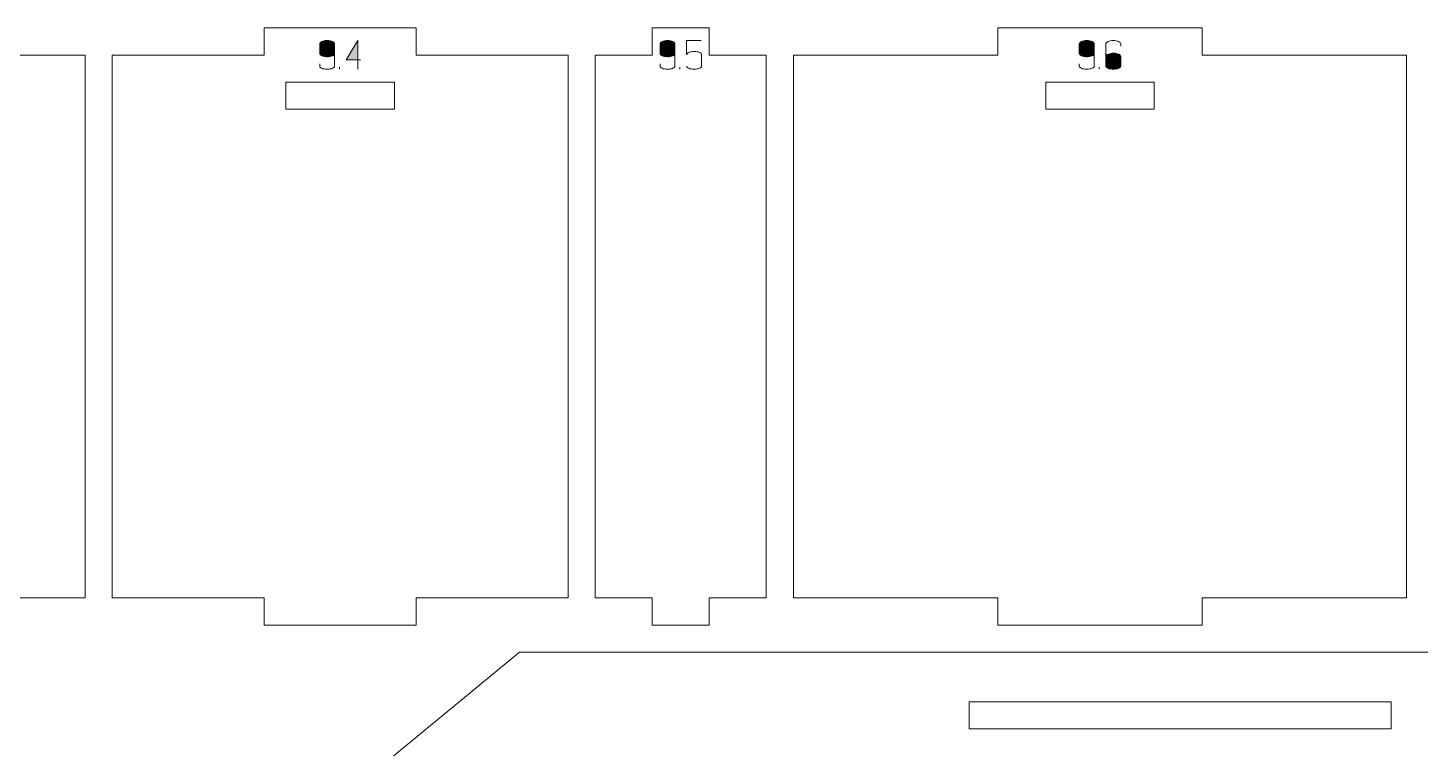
# Model space of a CAD drawing. Header units: centimetres. Extents: x -191 to 212, y -234 to 239.
# Drawn here: x 60.66 to 76.05, y -205.45 to -197.49 of the extents above; entities that cross this region are included whole.
import ezdxf

# ---------------------------------------------------------------- set-up
doc = ezdxf.new("R2010")
doc.units = ezdxf.units.CM
doc.header["$MEASUREMENT"] = 0
doc.layers.add('Capa 1', color=7, linetype='Continuous')

msp = doc.modelspace()

# ---------------------------------------------------------------- hatches: boundary and pattern name
at = {"layer": 'Capa 1', "true_color": 0x3e4095}
h = msp.add_hatch(color=175, dxfattribs=at)
edge = h.paths.add_edge_path()
edge.add_spline(control_points=[(63.88516, -197.77683), (63.88516, -197.78661), (63.89303, -197.79494), (63.90878, -197.80182), (63.92452, -197.8087), (63.94417, -197.81214), (63.96771, -197.81214), (63.99095, -197.81275), (64.01051, -197.80992), (64.02641, -197.80366), (64.04231, -197.79739), (64.05026, -197.78844), (64.05026, -197.77683), (64.05026, -197.77683), (64.05026, -197.66951), (64.05026, -197.66951), (64.05026, -197.65973), (64.04239, -197.6514), (64.02664, -197.64452), (64.0109, -197.63764), (63.99125, -197.6342), (63.96771, -197.6342), (63.94417, -197.6342), (63.92452, -197.63764), (63.90878, -197.64452), (63.89303, -197.6514), (63.88516, -197.65973), (63.88516, -197.66951), (63.88516, -197.66951), (63.88516, -197.77683), (63.88516, -197.77683)], knot_values=[0, 0, 0, 0, 0.1, 0.1, 0.1, 0.2, 0.2, 0.2, 0.3, 0.3, 0.3, 0.4, 0.4, 0.4, 0.5, 0.5, 0.5, 0.6, 0.6, 0.6, 0.7, 0.7, 0.7, 0.8, 0.8, 0.8, 0.9, 0.9, 0.9, 1, 1, 1, 1], degree=3, periodic=1)
h = msp.add_hatch(color=175, dxfattribs=at)
edge = h.paths.add_edge_path()
edge.add_spline(control_points=[(63.96771, -197.95064), (63.94417, -197.95064), (63.92452, -197.9472), (63.90878, -197.94032), (63.89303, -197.93344), (63.88516, -197.92511), (63.88516, -197.91533), (63.88516, -197.91533), (63.88516, -197.8901), (63.88516, -197.8901), (63.88516, -197.8901), (63.88516, -197.91533), (63.88516, -197.91533), (63.88516, -197.92511), (63.89303, -197.93344), (63.90878, -197.94032), (63.92452, -197.9472), (63.94417, -197.95064), (63.96771, -197.95064), (63.99125, -197.95064), (64.0109, -197.9472), (64.02664, -197.94032), (64.04239, -197.93344), (64.05026, -197.92511), (64.05026, -197.91533), (64.05026, -197.91533), (64.05026, -197.77683), (64.05026, -197.77683), (64.05026, -197.78844), (64.04231, -197.79739), (64.02641, -197.80366), (64.01051, -197.80992), (63.99095, -197.81275), (63.96771, -197.81214), (63.94417, -197.81214), (63.92452, -197.8087), (63.90878, -197.80182), (63.89303, -197.79494), (63.88516, -197.78661), (63.88516, -197.77683), (63.88516, -197.77683), (63.88516, -197.66951), (63.88516, -197.66951), (63.88516, -197.65973), (63.89303, -197.6514), (63.90878, -197.64452), (63.92452, -197.63764), (63.94417, -197.6342), (63.96771, -197.6342), (63.99125, -197.6342), (64.0109, -197.63764), (64.02664, -197.64452), (64.04239, -197.6514), (64.05026, -197.65973), (64.05026, -197.66951), (64.05026, -197.66951), (64.05026, -197.77683), (64.05026, -197.77683), (64.05026, -197.77683), (64.05026, -197.91533), (64.05026, -197.91533), (64.05026, -197.92511), (64.04239, -197.93344), (64.02664, -197.94032), (64.0109, -197.9472), (63.99125, -197.95064), (63.96771, -197.95064)], knot_values=[0, 0, 0, 0, 0.04545455, 0.04545455, 0.04545455, 0.09090909, 0.09090909, 0.09090909, 0.13636364, 0.13636364, 0.13636364, 0.18181818, 0.18181818, 0.18181818, 0.22727273, 0.22727273, 0.22727273, 0.27272727, 0.27272727, 0.27272727, 0.31818182, 0.31818182, 0.31818182, 0.36363636, 0.36363636, 0.36363636, 0.40909091, 0.40909091, 0.40909091, 0.45454545, 0.45454545, 0.45454545, 0.5, 0.5, 0.5, 0.54545455, 0.54545455, 0.54545455, 0.59090909, 0.59090909, 0.59090909, 0.63636364, 0.63636364, 0.63636364, 0.68181818, 0.68181818, 0.68181818, 0.72727273, 0.72727273, 0.72727273, 0.77272727, 0.77272727, 0.77272727, 0.81818182, 0.81818182, 0.81818182, 0.86363636, 0.86363636, 0.86363636, 0.90909091, 0.90909091, 0.90909091, 0.95454545, 0.95454545, 0.95454545, 1, 1, 1, 1], degree=3, periodic=1)
h = msp.add_hatch(color=175, dxfattribs=at)
edge = h.paths.add_edge_path()
edge.add_spline(control_points=[(64.30846, -197.84608), (64.30846, -197.84608), (64.30846, -197.63374), (64.30846, -197.63374), (64.30846, -197.63374), (64.17867, -197.84608), (64.17867, -197.84608), (64.17867, -197.84608), (64.30846, -197.84608), (64.30846, -197.84608)], knot_values=[0, 0, 0, 0, 0.33333333, 0.33333333, 0.33333333, 0.66666667, 0.66666667, 0.66666667, 1, 1, 1, 1], degree=3, periodic=1)
h = msp.add_hatch(color=175, dxfattribs=at)
edge = h.paths.add_edge_path()
edge.add_spline(control_points=[(64.30846, -197.84608), (64.30846, -197.84608), (64.30846, -197.95064), (64.30846, -197.95064), (64.30846, -197.95064), (64.30846, -197.84608), (64.30846, -197.84608), (64.30846, -197.84608), (64.17867, -197.84608), (64.17867, -197.84608), (64.17867, -197.84608), (64.30846, -197.63374), (64.30846, -197.63374), (64.30846, -197.63374), (64.30846, -197.84608), (64.30846, -197.84608), (64.30846, -197.84608), (64.33827, -197.84608), (64.33827, -197.84608), (64.33827, -197.84608), (64.30846, -197.84608), (64.30846, -197.84608)], knot_values=[0, 0, 0, 0, 0.14285714, 0.14285714, 0.14285714, 0.28571429, 0.28571429, 0.28571429, 0.42857143, 0.42857143, 0.42857143, 0.57142857, 0.57142857, 0.57142857, 0.71428571, 0.71428571, 0.71428571, 0.85714286, 0.85714286, 0.85714286, 1, 1, 1, 1], degree=3, periodic=1)
h = msp.add_hatch(color=175, dxfattribs=at)
edge = h.paths.add_edge_path()
edge.add_spline(control_points=[(67.64849, -197.77683), (67.64849, -197.78661), (67.65636, -197.79494), (67.67211, -197.80182), (67.68785, -197.8087), (67.7075, -197.81214), (67.73104, -197.81214), (67.75428, -197.81275), (67.77384, -197.80992), (67.78974, -197.80366), (67.80564, -197.79739), (67.81359, -197.78844), (67.81359, -197.77683), (67.81359, -197.77683), (67.81359, -197.66951), (67.81359, -197.66951), (67.81359, -197.65973), (67.80572, -197.6514), (67.78997, -197.64452), (67.77423, -197.63764), (67.75458, -197.6342), (67.73104, -197.6342), (67.7075, -197.6342), (67.68785, -197.63764), (67.67211, -197.64452), (67.65636, -197.6514), (67.64849, -197.65973), (67.64849, -197.66951), (67.64849, -197.66951), (67.64849, -197.77683), (67.64849, -197.77683)], knot_values=[0, 0, 0, 0, 0.1, 0.1, 0.1, 0.2, 0.2, 0.2, 0.3, 0.3, 0.3, 0.4, 0.4, 0.4, 0.5, 0.5, 0.5, 0.6, 0.6, 0.6, 0.7, 0.7, 0.7, 0.8, 0.8, 0.8, 0.9, 0.9, 0.9, 1, 1, 1, 1], degree=3, periodic=1)
h = msp.add_hatch(color=175, dxfattribs=at)
edge = h.paths.add_edge_path()
edge.add_spline(control_points=[(67.73104, -197.95064), (67.7075, -197.95064), (67.68785, -197.9472), (67.67211, -197.94032), (67.65636, -197.93344), (67.64849, -197.92511), (67.64849, -197.91533), (67.64849, -197.91533), (67.64849, -197.8901), (67.64849, -197.8901), (67.64849, -197.8901), (67.64849, -197.91533), (67.64849, -197.91533), (67.64849, -197.92511), (67.65636, -197.93344), (67.67211, -197.94032), (67.68785, -197.9472), (67.7075, -197.95064), (67.73104, -197.95064), (67.75458, -197.95064), (67.77423, -197.9472), (67.78997, -197.94032), (67.80572, -197.93344), (67.81359, -197.92511), (67.81359, -197.91533), (67.81359, -197.91533), (67.81359, -197.77683), (67.81359, -197.77683), (67.81359, -197.78844), (67.80564, -197.79739), (67.78974, -197.80366), (67.77384, -197.80992), (67.75428, -197.81275), (67.73104, -197.81214), (67.7075, -197.81214), (67.68785, -197.8087), (67.67211, -197.80182), (67.65636, -197.79494), (67.64849, -197.78661), (67.64849, -197.77683), (67.64849, -197.77683), (67.64849, -197.66951), (67.64849, -197.66951), (67.64849, -197.65973), (67.65636, -197.6514), (67.67211, -197.64452), (67.68785, -197.63764), (67.7075, -197.6342), (67.73104, -197.6342), (67.75458, -197.6342), (67.77423, -197.63764), (67.78997, -197.64452), (67.80572, -197.6514), (67.81359, -197.65973), (67.81359, -197.66951), (67.81359, -197.66951), (67.81359, -197.77683), (67.81359, -197.77683), (67.81359, -197.77683), (67.81359, -197.91533), (67.81359, -197.91533), (67.81359, -197.92511), (67.80572, -197.93344), (67.78997, -197.94032), (67.77423, -197.9472), (67.75458, -197.95064), (67.73104, -197.95064)], knot_values=[0, 0, 0, 0, 0.04545455, 0.04545455, 0.04545455, 0.09090909, 0.09090909, 0.09090909, 0.13636364, 0.13636364, 0.13636364, 0.18181818, 0.18181818, 0.18181818, 0.22727273, 0.22727273, 0.22727273, 0.27272727, 0.27272727, 0.27272727, 0.31818182, 0.31818182, 0.31818182, 0.36363636, 0.36363636, 0.36363636, 0.40909091, 0.40909091, 0.40909091, 0.45454545, 0.45454545, 0.45454545, 0.5, 0.5, 0.5, 0.54545455, 0.54545455, 0.54545455, 0.59090909, 0.59090909, 0.59090909, 0.63636364, 0.63636364, 0.63636364, 0.68181818, 0.68181818, 0.68181818, 0.72727273, 0.72727273, 0.72727273, 0.77272727, 0.77272727, 0.77272727, 0.81818182, 0.81818182, 0.81818182, 0.86363636, 0.86363636, 0.86363636, 0.90909091, 0.90909091, 0.90909091, 0.95454545, 0.95454545, 0.95454545, 1, 1, 1, 1], degree=3, periodic=1)
h = msp.add_hatch(color=175, dxfattribs=at)
edge = h.paths.add_edge_path()
edge.add_spline(control_points=[(68.02455, -197.95064), (68.00101, -197.95064), (67.98136, -197.9472), (67.96562, -197.94032), (67.94987, -197.93344), (67.942, -197.92511), (67.942, -197.91533), (67.942, -197.92511), (67.94987, -197.93344), (67.96562, -197.94032), (67.98136, -197.9472), (68.00101, -197.95064), (68.02455, -197.95064), (68.04809, -197.95064), (68.06774, -197.9472), (68.08348, -197.94032), (68.09923, -197.93344), (68.1071, -197.92511), (68.1071, -197.91533), (68.1071, -197.91533), (68.1071, -197.78967), (68.1071, -197.78967), (68.1071, -197.77988), (68.09923, -197.77155), (68.08348, -197.76467), (68.06774, -197.75779), (68.04809, -197.75435), (68.02455, -197.75435), (68.00315, -197.75619), (67.98664, -197.75864), (67.97502, -197.76169), (67.9634, -197.76475), (67.9524, -197.77408), (67.942, -197.78967), (67.942, -197.78967), (67.942, -197.6342), (67.942, -197.6342), (67.942, -197.6342), (68.1016, -197.6342), (68.1016, -197.6342), (68.1016, -197.6342), (67.942, -197.6342), (67.942, -197.6342), (67.942, -197.6342), (67.942, -197.78967), (67.942, -197.78967), (67.9524, -197.77408), (67.9634, -197.76475), (67.97502, -197.76169), (67.98664, -197.75864), (68.00315, -197.75619), (68.02455, -197.75435), (68.04809, -197.75435), (68.06774, -197.75779), (68.08348, -197.76467), (68.09923, -197.77155), (68.1071, -197.77988), (68.1071, -197.78967), (68.1071, -197.78967), (68.1071, -197.91533), (68.1071, -197.91533), (68.1071, -197.92511), (68.09923, -197.93344), (68.08348, -197.94032), (68.06774, -197.9472), (68.04809, -197.95064), (68.02455, -197.95064)], knot_values=[0, 0, 0, 0, 0.04545455, 0.04545455, 0.04545455, 0.09090909, 0.09090909, 0.09090909, 0.13636364, 0.13636364, 0.13636364, 0.18181818, 0.18181818, 0.18181818, 0.22727273, 0.22727273, 0.22727273, 0.27272727, 0.27272727, 0.27272727, 0.31818182, 0.31818182, 0.31818182, 0.36363636, 0.36363636, 0.36363636, 0.40909091, 0.40909091, 0.40909091, 0.45454545, 0.45454545, 0.45454545, 0.5, 0.5, 0.5, 0.54545455, 0.54545455, 0.54545455, 0.59090909, 0.59090909, 0.59090909, 0.63636364, 0.63636364, 0.63636364, 0.68181818, 0.68181818, 0.68181818, 0.72727273, 0.72727273, 0.72727273, 0.77272727, 0.77272727, 0.77272727, 0.81818182, 0.81818182, 0.81818182, 0.86363636, 0.86363636, 0.86363636, 0.90909091, 0.90909091, 0.90909091, 0.95454545, 0.95454545, 0.95454545, 1, 1, 1, 1], degree=3, periodic=1)
h = msp.add_hatch(color=175, dxfattribs=at)
edge = h.paths.add_edge_path()
edge.add_spline(control_points=[(72.28332, -197.77683), (72.28332, -197.78661), (72.29119, -197.79494), (72.30694, -197.80182), (72.32268, -197.8087), (72.34233, -197.81214), (72.36587, -197.81214), (72.38911, -197.81275), (72.40867, -197.80992), (72.42457, -197.80366), (72.44047, -197.79739), (72.44842, -197.78844), (72.44842, -197.77683), (72.44842, -197.77683), (72.44842, -197.66951), (72.44842, -197.66951), (72.44842, -197.65973), (72.44055, -197.6514), (72.4248, -197.64452), (72.40906, -197.63764), (72.38941, -197.6342), (72.36587, -197.6342), (72.34233, -197.6342), (72.32268, -197.63764), (72.30694, -197.64452), (72.29119, -197.6514), (72.28332, -197.65973), (72.28332, -197.66951), (72.28332, -197.66951), (72.28332, -197.77683), (72.28332, -197.77683)], knot_values=[0, 0, 0, 0, 0.1, 0.1, 0.1, 0.2, 0.2, 0.2, 0.3, 0.3, 0.3, 0.4, 0.4, 0.4, 0.5, 0.5, 0.5, 0.6, 0.6, 0.6, 0.7, 0.7, 0.7, 0.8, 0.8, 0.8, 0.9, 0.9, 0.9, 1, 1, 1, 1], degree=3, periodic=1)
h = msp.add_hatch(color=175, dxfattribs=at)
edge = h.paths.add_edge_path()
edge.add_spline(control_points=[(72.36587, -197.95064), (72.34233, -197.95064), (72.32268, -197.9472), (72.30694, -197.94032), (72.29119, -197.93344), (72.28332, -197.92511), (72.28332, -197.91533), (72.28332, -197.91533), (72.28332, -197.8901), (72.28332, -197.8901), (72.28332, -197.8901), (72.28332, -197.91533), (72.28332, -197.91533), (72.28332, -197.92511), (72.29119, -197.93344), (72.30694, -197.94032), (72.32268, -197.9472), (72.34233, -197.95064), (72.36587, -197.95064), (72.38941, -197.95064), (72.40906, -197.9472), (72.4248, -197.94032), (72.44055, -197.93344), (72.44842, -197.92511), (72.44842, -197.91533), (72.44842, -197.91533), (72.44842, -197.77683), (72.44842, -197.77683), (72.44842, -197.78844), (72.44047, -197.79739), (72.42457, -197.80366), (72.40867, -197.80992), (72.38911, -197.81275), (72.36587, -197.81214), (72.34233, -197.81214), (72.32268, -197.8087), (72.30694, -197.80182), (72.29119, -197.79494), (72.28332, -197.78661), (72.28332, -197.77683), (72.28332, -197.77683), (72.28332, -197.66951), (72.28332, -197.66951), (72.28332, -197.65973), (72.29119, -197.6514), (72.30694, -197.64452), (72.32268, -197.63764), (72.34233, -197.6342), (72.36587, -197.6342), (72.38941, -197.6342), (72.40906, -197.63764), (72.4248, -197.64452), (72.44055, -197.6514), (72.44842, -197.65973), (72.44842, -197.66951), (72.44842, -197.66951), (72.44842, -197.77683), (72.44842, -197.77683), (72.44842, -197.77683), (72.44842, -197.91533), (72.44842, -197.91533), (72.44842, -197.92511), (72.44055, -197.93344), (72.4248, -197.94032), (72.40906, -197.9472), (72.38941, -197.95064), (72.36587, -197.95064)], knot_values=[0, 0, 0, 0, 0.04545455, 0.04545455, 0.04545455, 0.09090909, 0.09090909, 0.09090909, 0.13636364, 0.13636364, 0.13636364, 0.18181818, 0.18181818, 0.18181818, 0.22727273, 0.22727273, 0.22727273, 0.27272727, 0.27272727, 0.27272727, 0.31818182, 0.31818182, 0.31818182, 0.36363636, 0.36363636, 0.36363636, 0.40909091, 0.40909091, 0.40909091, 0.45454545, 0.45454545, 0.45454545, 0.5, 0.5, 0.5, 0.54545455, 0.54545455, 0.54545455, 0.59090909, 0.59090909, 0.59090909, 0.63636364, 0.63636364, 0.63636364, 0.68181818, 0.68181818, 0.68181818, 0.72727273, 0.72727273, 0.72727273, 0.77272727, 0.77272727, 0.77272727, 0.81818182, 0.81818182, 0.81818182, 0.86363636, 0.86363636, 0.86363636, 0.90909091, 0.90909091, 0.90909091, 0.95454545, 0.95454545, 0.95454545, 1, 1, 1, 1], degree=3, periodic=1)
h = msp.add_hatch(color=175, dxfattribs=at)
edge = h.paths.add_edge_path()
edge.add_spline(control_points=[(72.65938, -197.95064), (72.63584, -197.95064), (72.61619, -197.9472), (72.60045, -197.94032), (72.5847, -197.93344), (72.57683, -197.92511), (72.57683, -197.91533), (72.57683, -197.91533), (72.57683, -197.80847), (72.57683, -197.80847), (72.57683, -197.80847), (72.57683, -197.66951), (72.57683, -197.66951), (72.57683, -197.65973), (72.5847, -197.6514), (72.60045, -197.64452), (72.61619, -197.63764), (72.63584, -197.6342), (72.65938, -197.6342), (72.68292, -197.6342), (72.70257, -197.63764), (72.71831, -197.64452), (72.73406, -197.6514), (72.74193, -197.65973), (72.74193, -197.66951), (72.74193, -197.66951), (72.74193, -197.69519), (72.74193, -197.69519), (72.74193, -197.69519), (72.74193, -197.66951), (72.74193, -197.66951), (72.74193, -197.65973), (72.73406, -197.6514), (72.71831, -197.64452), (72.70257, -197.63764), (72.68292, -197.6342), (72.65938, -197.6342), (72.63584, -197.6342), (72.61619, -197.63764), (72.60045, -197.64452), (72.5847, -197.6514), (72.57683, -197.65973), (72.57683, -197.66951), (72.57683, -197.66951), (72.57683, -197.80847), (72.57683, -197.80847), (72.57683, -197.7993), (72.58638, -197.79112), (72.60549, -197.78394), (72.6246, -197.77675), (72.64256, -197.77316), (72.65938, -197.77316), (72.68292, -197.77316), (72.70257, -197.7766), (72.71831, -197.78348), (72.73406, -197.79036), (72.74193, -197.79869), (72.74193, -197.80847), (72.74193, -197.80847), (72.74193, -197.91533), (72.74193, -197.91533), (72.74193, -197.92511), (72.73406, -197.93344), (72.71831, -197.94032), (72.70257, -197.9472), (72.68292, -197.95064), (72.65938, -197.95064)], knot_values=[0, 0, 0, 0, 0.04545455, 0.04545455, 0.04545455, 0.09090909, 0.09090909, 0.09090909, 0.13636364, 0.13636364, 0.13636364, 0.18181818, 0.18181818, 0.18181818, 0.22727273, 0.22727273, 0.22727273, 0.27272727, 0.27272727, 0.27272727, 0.31818182, 0.31818182, 0.31818182, 0.36363636, 0.36363636, 0.36363636, 0.40909091, 0.40909091, 0.40909091, 0.45454545, 0.45454545, 0.45454545, 0.5, 0.5, 0.5, 0.54545455, 0.54545455, 0.54545455, 0.59090909, 0.59090909, 0.59090909, 0.63636364, 0.63636364, 0.63636364, 0.68181818, 0.68181818, 0.68181818, 0.72727273, 0.72727273, 0.72727273, 0.77272727, 0.77272727, 0.77272727, 0.81818182, 0.81818182, 0.81818182, 0.86363636, 0.86363636, 0.86363636, 0.90909091, 0.90909091, 0.90909091, 0.95454545, 0.95454545, 0.95454545, 1, 1, 1, 1], degree=3, periodic=1)
h = msp.add_hatch(color=175, dxfattribs=at)
edge = h.paths.add_edge_path()
edge.add_spline(control_points=[(72.57683, -197.91533), (72.57683, -197.92511), (72.5847, -197.93344), (72.60045, -197.94032), (72.61619, -197.9472), (72.63584, -197.95064), (72.65938, -197.95064), (72.68292, -197.95064), (72.70257, -197.9472), (72.71831, -197.94032), (72.73406, -197.93344), (72.74193, -197.92511), (72.74193, -197.91533), (72.74193, -197.91533), (72.74193, -197.80847), (72.74193, -197.80847), (72.74193, -197.79869), (72.73406, -197.79036), (72.71831, -197.78348), (72.70257, -197.7766), (72.68292, -197.77316), (72.65938, -197.77316), (72.64256, -197.77316), (72.6246, -197.77675), (72.60549, -197.78394), (72.58638, -197.79112), (72.57683, -197.7993), (72.57683, -197.80847), (72.57683, -197.80847), (72.57683, -197.91533), (72.57683, -197.91533)], knot_values=[0, 0, 0, 0, 0.1, 0.1, 0.1, 0.2, 0.2, 0.2, 0.3, 0.3, 0.3, 0.4, 0.4, 0.4, 0.5, 0.5, 0.5, 0.6, 0.6, 0.6, 0.7, 0.7, 0.7, 0.8, 0.8, 0.8, 0.9, 0.9, 0.9, 1, 1, 1, 1], degree=3, periodic=1)
h = msp.add_hatch(color=175, dxfattribs=at)
edge = h.paths.add_edge_path()
edge.add_spline(control_points=[(64.10529, -197.95064), (64.10529, -197.95064), (64.10529, -197.92817), (64.10529, -197.92817), (64.10529, -197.92817), (64.10529, -197.95064), (64.10529, -197.95064)], knot_values=[0, 0, 0, 0, 0.5, 0.5, 0.5, 1, 1, 1, 1], degree=3, periodic=1)
h = msp.add_hatch(color=175, dxfattribs=at)
edge = h.paths.add_edge_path()
edge.add_spline(control_points=[(67.86862, -197.95064), (67.86862, -197.95064), (67.86862, -197.92817), (67.86862, -197.92817), (67.86862, -197.92817), (67.86862, -197.95064), (67.86862, -197.95064)], knot_values=[0, 0, 0, 0, 0.5, 0.5, 0.5, 1, 1, 1, 1], degree=3, periodic=1)
h = msp.add_hatch(color=175, dxfattribs=at)
edge = h.paths.add_edge_path()
edge.add_spline(control_points=[(72.50345, -197.95064), (72.50345, -197.95064), (72.50345, -197.92817), (72.50345, -197.92817), (72.50345, -197.92817), (72.50345, -197.95064), (72.50345, -197.95064)], knot_values=[0, 0, 0, 0, 0.5, 0.5, 0.5, 1, 1, 1, 1], degree=3, periodic=1)

# ---------------------------------------------------------------- linework, layer by layer
at = {"layer": 'Capa 1', "color": 240, "lineweight": 20}
for points, knots in [([(49.33079, -197.79344), (49.33079, -197.79344), (49.33079, -203.79344), (49.33079, -203.79344), (49.33079, -203.79344), (53.31752, -203.79344), (53.31752, -203.79344), (53.31752, -203.79344), (53.31752, -204.09344), (53.31752, -204.09344), (53.31752, -204.09344), (57.30425, -204.09344), (57.30425, -204.09344), (57.30425, -204.09344), (57.30425, -203.79344), (57.30425, -203.79344), (57.30425, -203.79344), (61.29098, -203.79344), (61.29098, -203.79344), (61.29098, -203.79344), (61.29098, -197.79344), (61.29098, -197.79344), (61.29098, -197.79344), (57.30425, -197.79344), (57.30425, -197.79344), (57.30425, -197.79344), (57.30425, -197.49344), (57.30425, -197.49344), (57.30425, -197.49344), (53.31752, -197.49344), (53.31752, -197.49344), (53.31752, -197.49344), (53.31752, -197.79344), (53.31752, -197.79344), (53.31752, -197.79344), (49.33079, -197.79344), (49.33079, -197.79344)], [0, 0, 0, 0, 0.08333333, 0.08333333, 0.08333333, 0.16666667, 0.16666667, 0.16666667, 0.25, 0.25, 0.25, 0.33333333, 0.33333333, 0.33333333, 0.41666667, 0.41666667, 0.41666667, 0.5, 0.5, 0.5, 0.58333333, 0.58333333, 0.58333333, 0.66666667, 0.66666667, 0.66666667, 0.75, 0.75, 0.75, 0.83333333, 0.83333333, 0.83333333, 0.91666667, 0.91666667, 0.91666667, 1, 1, 1, 1]), ([(61.59098, -197.79344), (61.59098, -197.79344), (61.59098, -203.79344), (61.59098, -203.79344), (61.59098, -203.79344), (63.27147, -203.79344), (63.27147, -203.79344), (63.27147, -203.79344), (63.27147, -204.09344), (63.27147, -204.09344), (63.27147, -204.09344), (64.95196, -204.09344), (64.95196, -204.09344), (64.95196, -204.09344), (64.95196, -203.79344), (64.95196, -203.79344), (64.95196, -203.79344), (66.63245, -203.79344), (66.63245, -203.79344), (66.63245, -203.79344), (66.63245, -197.79344), (66.63245, -197.79344), (66.63245, -197.79344), (64.95196, -197.79344), (64.95196, -197.79344), (64.95196, -197.79344), (64.95196, -197.49344), (64.95196, -197.49344), (64.95196, -197.49344), (63.27147, -197.49344), (63.27147, -197.49344), (63.27147, -197.49344), (63.27147, -197.79344), (63.27147, -197.79344), (63.27147, -197.79344), (61.59098, -197.79344), (61.59098, -197.79344)], [0, 0, 0, 0, 0.08333333, 0.08333333, 0.08333333, 0.16666667, 0.16666667, 0.16666667, 0.25, 0.25, 0.25, 0.33333333, 0.33333333, 0.33333333, 0.41666667, 0.41666667, 0.41666667, 0.5, 0.5, 0.5, 0.58333333, 0.58333333, 0.58333333, 0.66666667, 0.66666667, 0.66666667, 0.75, 0.75, 0.75, 0.83333333, 0.83333333, 0.83333333, 0.91666667, 0.91666667, 0.91666667, 1, 1, 1, 1]), ([(66.93245, -197.79344), (66.93245, -197.79344), (66.93245, -203.79344), (66.93245, -203.79344), (66.93245, -203.79344), (67.56268, -203.79344), (67.56268, -203.79344), (67.56268, -203.79344), (67.56268, -204.09344), (67.56268, -204.09344), (67.56268, -204.09344), (68.19291, -204.09344), (68.19291, -204.09344), (68.19291, -204.09344), (68.19291, -203.79344), (68.19291, -203.79344), (68.19291, -203.79344), (68.82314, -203.79344), (68.82314, -203.79344), (68.82314, -203.79344), (68.82314, -197.79344), (68.82314, -197.79344), (68.82314, -197.79344), (68.19291, -197.79344), (68.19291, -197.79344), (68.19291, -197.79344), (68.19291, -197.49344), (68.19291, -197.49344), (68.19291, -197.49344), (67.56268, -197.49344), (67.56268, -197.49344), (67.56268, -197.49344), (67.56268, -197.79344), (67.56268, -197.79344), (67.56268, -197.79344), (66.93245, -197.79344), (66.93245, -197.79344)], [0, 0, 0, 0, 0.08333333, 0.08333333, 0.08333333, 0.16666667, 0.16666667, 0.16666667, 0.25, 0.25, 0.25, 0.33333333, 0.33333333, 0.33333333, 0.41666667, 0.41666667, 0.41666667, 0.5, 0.5, 0.5, 0.58333333, 0.58333333, 0.58333333, 0.66666667, 0.66666667, 0.66666667, 0.75, 0.75, 0.75, 0.83333333, 0.83333333, 0.83333333, 0.91666667, 0.91666667, 0.91666667, 1, 1, 1, 1]), ([(69.12314, -197.79344), (69.12314, -197.79344), (69.12314, -203.79344), (69.12314, -203.79344), (69.12314, -203.79344), (71.38279, -203.79344), (71.38279, -203.79344), (71.38279, -203.79344), (71.38279, -204.09344), (71.38279, -204.09344), (71.38279, -204.09344), (73.64245, -204.09344), (73.64245, -204.09344), (73.64245, -204.09344), (73.64245, -203.79344), (73.64245, -203.79344), (73.64245, -203.79344), (75.90211, -203.79344), (75.90211, -203.79344), (75.90211, -203.79344), (75.90211, -197.79344), (75.90211, -197.79344), (75.90211, -197.79344), (73.64245, -197.79344), (73.64245, -197.79344), (73.64245, -197.79344), (73.64245, -197.49344), (73.64245, -197.49344), (73.64245, -197.49344), (71.38279, -197.49344), (71.38279, -197.49344), (71.38279, -197.49344), (71.38279, -197.79344), (71.38279, -197.79344), (71.38279, -197.79344), (69.12314, -197.79344), (69.12314, -197.79344)], [0, 0, 0, 0, 0.08333333, 0.08333333, 0.08333333, 0.16666667, 0.16666667, 0.16666667, 0.25, 0.25, 0.25, 0.33333333, 0.33333333, 0.33333333, 0.41666667, 0.41666667, 0.41666667, 0.5, 0.5, 0.5, 0.58333333, 0.58333333, 0.58333333, 0.66666667, 0.66666667, 0.66666667, 0.75, 0.75, 0.75, 0.83333333, 0.83333333, 0.83333333, 0.91666667, 0.91666667, 0.91666667, 1, 1, 1, 1]), ([(63.51171, -198.39352), (63.51171, -198.39352), (64.71171, -198.39352), (64.71171, -198.39352), (64.71171, -198.39352), (64.71171, -198.09352), (64.71171, -198.09352), (64.71171, -198.09352), (63.51171, -198.09352), (63.51171, -198.09352), (63.51171, -198.09352), (63.51171, -198.39352), (63.51171, -198.39352)], [0, 0, 0, 0, 0.25, 0.25, 0.25, 0.5, 0.5, 0.5, 0.75, 0.75, 0.75, 1, 1, 1, 1]), ([(71.91262, -198.39352), (71.91262, -198.39352), (73.11262, -198.39352), (73.11262, -198.39352), (73.11262, -198.39352), (73.11262, -198.09352), (73.11262, -198.09352), (73.11262, -198.09352), (71.91262, -198.09352), (71.91262, -198.09352), (71.91262, -198.09352), (71.91262, -198.39352), (71.91262, -198.39352)], [0, 0, 0, 0, 0.25, 0.25, 0.25, 0.5, 0.5, 0.5, 0.75, 0.75, 0.75, 1, 1, 1, 1])]:
    msp.add_open_spline(points, degree=3, knots=knots, dxfattribs=at)
at = {"layer": 'Capa 1', "color": 114, "lineweight": 9}
for points, knots in [([(63.88516, -197.77683), (63.88516, -197.78661), (63.89303, -197.79494), (63.90878, -197.80182), (63.92452, -197.8087), (63.94417, -197.81214), (63.96771, -197.81214), (63.99095, -197.81275), (64.01051, -197.80992), (64.02641, -197.80366), (64.04231, -197.79739), (64.05026, -197.78844), (64.05026, -197.77683), (64.05026, -197.77683), (64.05026, -197.66951), (64.05026, -197.66951), (64.05026, -197.65973), (64.04239, -197.6514), (64.02664, -197.64452), (64.0109, -197.63764), (63.99125, -197.6342), (63.96771, -197.6342), (63.94417, -197.6342), (63.92452, -197.63764), (63.90878, -197.64452), (63.89303, -197.6514), (63.88516, -197.65973), (63.88516, -197.66951), (63.88516, -197.66951), (63.88516, -197.77683), (63.88516, -197.77683)], [0, 0, 0, 0, 0.1, 0.1, 0.1, 0.2, 0.2, 0.2, 0.3, 0.3, 0.3, 0.4, 0.4, 0.4, 0.5, 0.5, 0.5, 0.6, 0.6, 0.6, 0.7, 0.7, 0.7, 0.8, 0.8, 0.8, 0.9, 0.9, 0.9, 1, 1, 1, 1]), ([(63.96771, -197.95064), (63.94417, -197.95064), (63.92452, -197.9472), (63.90878, -197.94032), (63.89303, -197.93344), (63.88516, -197.92511), (63.88516, -197.91533), (63.88516, -197.91533), (63.88516, -197.8901), (63.88516, -197.8901), (63.88516, -197.8901), (63.88516, -197.91533), (63.88516, -197.91533), (63.88516, -197.92511), (63.89303, -197.93344), (63.90878, -197.94032), (63.92452, -197.9472), (63.94417, -197.95064), (63.96771, -197.95064), (63.99125, -197.95064), (64.0109, -197.9472), (64.02664, -197.94032), (64.04239, -197.93344), (64.05026, -197.92511), (64.05026, -197.91533), (64.05026, -197.91533), (64.05026, -197.77683), (64.05026, -197.77683), (64.05026, -197.78844), (64.04231, -197.79739), (64.02641, -197.80366), (64.01051, -197.80992), (63.99095, -197.81275), (63.96771, -197.81214), (63.94417, -197.81214), (63.92452, -197.8087), (63.90878, -197.80182), (63.89303, -197.79494), (63.88516, -197.78661), (63.88516, -197.77683), (63.88516, -197.77683), (63.88516, -197.66951), (63.88516, -197.66951), (63.88516, -197.65973), (63.89303, -197.6514), (63.90878, -197.64452), (63.92452, -197.63764), (63.94417, -197.6342), (63.96771, -197.6342), (63.99125, -197.6342), (64.0109, -197.63764), (64.02664, -197.64452), (64.04239, -197.6514), (64.05026, -197.65973), (64.05026, -197.66951), (64.05026, -197.66951), (64.05026, -197.77683), (64.05026, -197.77683), (64.05026, -197.77683), (64.05026, -197.91533), (64.05026, -197.91533), (64.05026, -197.92511), (64.04239, -197.93344), (64.02664, -197.94032), (64.0109, -197.9472), (63.99125, -197.95064), (63.96771, -197.95064)], [0, 0, 0, 0, 0.04545455, 0.04545455, 0.04545455, 0.09090909, 0.09090909, 0.09090909, 0.13636364, 0.13636364, 0.13636364, 0.18181818, 0.18181818, 0.18181818, 0.22727273, 0.22727273, 0.22727273, 0.27272727, 0.27272727, 0.27272727, 0.31818182, 0.31818182, 0.31818182, 0.36363636, 0.36363636, 0.36363636, 0.40909091, 0.40909091, 0.40909091, 0.45454545, 0.45454545, 0.45454545, 0.5, 0.5, 0.5, 0.54545455, 0.54545455, 0.54545455, 0.59090909, 0.59090909, 0.59090909, 0.63636364, 0.63636364, 0.63636364, 0.68181818, 0.68181818, 0.68181818, 0.72727273, 0.72727273, 0.72727273, 0.77272727, 0.77272727, 0.77272727, 0.81818182, 0.81818182, 0.81818182, 0.86363636, 0.86363636, 0.86363636, 0.90909091, 0.90909091, 0.90909091, 0.95454545, 0.95454545, 0.95454545, 1, 1, 1, 1]), ([(64.30846, -197.84608), (64.30846, -197.84608), (64.30846, -197.63374), (64.30846, -197.63374), (64.30846, -197.63374), (64.17867, -197.84608), (64.17867, -197.84608), (64.17867, -197.84608), (64.30846, -197.84608), (64.30846, -197.84608)], [0, 0, 0, 0, 0.33333333, 0.33333333, 0.33333333, 0.66666667, 0.66666667, 0.66666667, 1, 1, 1, 1]), ([(64.30846, -197.84608), (64.30846, -197.84608), (64.30846, -197.95064), (64.30846, -197.95064), (64.30846, -197.95064), (64.30846, -197.84608), (64.30846, -197.84608), (64.30846, -197.84608), (64.17867, -197.84608), (64.17867, -197.84608), (64.17867, -197.84608), (64.30846, -197.63374), (64.30846, -197.63374), (64.30846, -197.63374), (64.30846, -197.84608), (64.30846, -197.84608), (64.30846, -197.84608), (64.33827, -197.84608), (64.33827, -197.84608), (64.33827, -197.84608), (64.30846, -197.84608), (64.30846, -197.84608)], [0, 0, 0, 0, 0.14285714, 0.14285714, 0.14285714, 0.28571429, 0.28571429, 0.28571429, 0.42857143, 0.42857143, 0.42857143, 0.57142857, 0.57142857, 0.57142857, 0.71428571, 0.71428571, 0.71428571, 0.85714286, 0.85714286, 0.85714286, 1, 1, 1, 1]), ([(67.64849, -197.77683), (67.64849, -197.78661), (67.65636, -197.79494), (67.67211, -197.80182), (67.68785, -197.8087), (67.7075, -197.81214), (67.73104, -197.81214), (67.75428, -197.81275), (67.77384, -197.80992), (67.78974, -197.80366), (67.80564, -197.79739), (67.81359, -197.78844), (67.81359, -197.77683), (67.81359, -197.77683), (67.81359, -197.66951), (67.81359, -197.66951), (67.81359, -197.65973), (67.80572, -197.6514), (67.78997, -197.64452), (67.77423, -197.63764), (67.75458, -197.6342), (67.73104, -197.6342), (67.7075, -197.6342), (67.68785, -197.63764), (67.67211, -197.64452), (67.65636, -197.6514), (67.64849, -197.65973), (67.64849, -197.66951), (67.64849, -197.66951), (67.64849, -197.77683), (67.64849, -197.77683)], [0, 0, 0, 0, 0.1, 0.1, 0.1, 0.2, 0.2, 0.2, 0.3, 0.3, 0.3, 0.4, 0.4, 0.4, 0.5, 0.5, 0.5, 0.6, 0.6, 0.6, 0.7, 0.7, 0.7, 0.8, 0.8, 0.8, 0.9, 0.9, 0.9, 1, 1, 1, 1]), ([(67.73104, -197.95064), (67.7075, -197.95064), (67.68785, -197.9472), (67.67211, -197.94032), (67.65636, -197.93344), (67.64849, -197.92511), (67.64849, -197.91533), (67.64849, -197.91533), (67.64849, -197.8901), (67.64849, -197.8901), (67.64849, -197.8901), (67.64849, -197.91533), (67.64849, -197.91533), (67.64849, -197.92511), (67.65636, -197.93344), (67.67211, -197.94032), (67.68785, -197.9472), (67.7075, -197.95064), (67.73104, -197.95064), (67.75458, -197.95064), (67.77423, -197.9472), (67.78997, -197.94032), (67.80572, -197.93344), (67.81359, -197.92511), (67.81359, -197.91533), (67.81359, -197.91533), (67.81359, -197.77683), (67.81359, -197.77683), (67.81359, -197.78844), (67.80564, -197.79739), (67.78974, -197.80366), (67.77384, -197.80992), (67.75428, -197.81275), (67.73104, -197.81214), (67.7075, -197.81214), (67.68785, -197.8087), (67.67211, -197.80182), (67.65636, -197.79494), (67.64849, -197.78661), (67.64849, -197.77683), (67.64849, -197.77683), (67.64849, -197.66951), (67.64849, -197.66951), (67.64849, -197.65973), (67.65636, -197.6514), (67.67211, -197.64452), (67.68785, -197.63764), (67.7075, -197.6342), (67.73104, -197.6342), (67.75458, -197.6342), (67.77423, -197.63764), (67.78997, -197.64452), (67.80572, -197.6514), (67.81359, -197.65973), (67.81359, -197.66951), (67.81359, -197.66951), (67.81359, -197.77683), (67.81359, -197.77683), (67.81359, -197.77683), (67.81359, -197.91533), (67.81359, -197.91533), (67.81359, -197.92511), (67.80572, -197.93344), (67.78997, -197.94032), (67.77423, -197.9472), (67.75458, -197.95064), (67.73104, -197.95064)], [0, 0, 0, 0, 0.04545455, 0.04545455, 0.04545455, 0.09090909, 0.09090909, 0.09090909, 0.13636364, 0.13636364, 0.13636364, 0.18181818, 0.18181818, 0.18181818, 0.22727273, 0.22727273, 0.22727273, 0.27272727, 0.27272727, 0.27272727, 0.31818182, 0.31818182, 0.31818182, 0.36363636, 0.36363636, 0.36363636, 0.40909091, 0.40909091, 0.40909091, 0.45454545, 0.45454545, 0.45454545, 0.5, 0.5, 0.5, 0.54545455, 0.54545455, 0.54545455, 0.59090909, 0.59090909, 0.59090909, 0.63636364, 0.63636364, 0.63636364, 0.68181818, 0.68181818, 0.68181818, 0.72727273, 0.72727273, 0.72727273, 0.77272727, 0.77272727, 0.77272727, 0.81818182, 0.81818182, 0.81818182, 0.86363636, 0.86363636, 0.86363636, 0.90909091, 0.90909091, 0.90909091, 0.95454545, 0.95454545, 0.95454545, 1, 1, 1, 1]), ([(68.02455, -197.95064), (68.00101, -197.95064), (67.98136, -197.9472), (67.96562, -197.94032), (67.94987, -197.93344), (67.942, -197.92511), (67.942, -197.91533), (67.942, -197.92511), (67.94987, -197.93344), (67.96562, -197.94032), (67.98136, -197.9472), (68.00101, -197.95064), (68.02455, -197.95064), (68.04809, -197.95064), (68.06774, -197.9472), (68.08348, -197.94032), (68.09923, -197.93344), (68.1071, -197.92511), (68.1071, -197.91533), (68.1071, -197.91533), (68.1071, -197.78967), (68.1071, -197.78967), (68.1071, -197.77988), (68.09923, -197.77155), (68.08348, -197.76467), (68.06774, -197.75779), (68.04809, -197.75435), (68.02455, -197.75435), (68.00315, -197.75619), (67.98664, -197.75864), (67.97502, -197.76169), (67.9634, -197.76475), (67.9524, -197.77408), (67.942, -197.78967), (67.942, -197.78967), (67.942, -197.6342), (67.942, -197.6342), (67.942, -197.6342), (68.1016, -197.6342), (68.1016, -197.6342), (68.1016, -197.6342), (67.942, -197.6342), (67.942, -197.6342), (67.942, -197.6342), (67.942, -197.78967), (67.942, -197.78967), (67.9524, -197.77408), (67.9634, -197.76475), (67.97502, -197.76169), (67.98664, -197.75864), (68.00315, -197.75619), (68.02455, -197.75435), (68.04809, -197.75435), (68.06774, -197.75779), (68.08348, -197.76467), (68.09923, -197.77155), (68.1071, -197.77988), (68.1071, -197.78967), (68.1071, -197.78967), (68.1071, -197.91533), (68.1071, -197.91533), (68.1071, -197.92511), (68.09923, -197.93344), (68.08348, -197.94032), (68.06774, -197.9472), (68.04809, -197.95064), (68.02455, -197.95064)], [0, 0, 0, 0, 0.04545455, 0.04545455, 0.04545455, 0.09090909, 0.09090909, 0.09090909, 0.13636364, 0.13636364, 0.13636364, 0.18181818, 0.18181818, 0.18181818, 0.22727273, 0.22727273, 0.22727273, 0.27272727, 0.27272727, 0.27272727, 0.31818182, 0.31818182, 0.31818182, 0.36363636, 0.36363636, 0.36363636, 0.40909091, 0.40909091, 0.40909091, 0.45454545, 0.45454545, 0.45454545, 0.5, 0.5, 0.5, 0.54545455, 0.54545455, 0.54545455, 0.59090909, 0.59090909, 0.59090909, 0.63636364, 0.63636364, 0.63636364, 0.68181818, 0.68181818, 0.68181818, 0.72727273, 0.72727273, 0.72727273, 0.77272727, 0.77272727, 0.77272727, 0.81818182, 0.81818182, 0.81818182, 0.86363636, 0.86363636, 0.86363636, 0.90909091, 0.90909091, 0.90909091, 0.95454545, 0.95454545, 0.95454545, 1, 1, 1, 1]), ([(72.28332, -197.77683), (72.28332, -197.78661), (72.29119, -197.79494), (72.30694, -197.80182), (72.32268, -197.8087), (72.34233, -197.81214), (72.36587, -197.81214), (72.38911, -197.81275), (72.40867, -197.80992), (72.42457, -197.80366), (72.44047, -197.79739), (72.44842, -197.78844), (72.44842, -197.77683), (72.44842, -197.77683), (72.44842, -197.66951), (72.44842, -197.66951), (72.44842, -197.65973), (72.44055, -197.6514), (72.4248, -197.64452), (72.40906, -197.63764), (72.38941, -197.6342), (72.36587, -197.6342), (72.34233, -197.6342), (72.32268, -197.63764), (72.30694, -197.64452), (72.29119, -197.6514), (72.28332, -197.65973), (72.28332, -197.66951), (72.28332, -197.66951), (72.28332, -197.77683), (72.28332, -197.77683)], [0, 0, 0, 0, 0.1, 0.1, 0.1, 0.2, 0.2, 0.2, 0.3, 0.3, 0.3, 0.4, 0.4, 0.4, 0.5, 0.5, 0.5, 0.6, 0.6, 0.6, 0.7, 0.7, 0.7, 0.8, 0.8, 0.8, 0.9, 0.9, 0.9, 1, 1, 1, 1]), ([(72.36587, -197.95064), (72.34233, -197.95064), (72.32268, -197.9472), (72.30694, -197.94032), (72.29119, -197.93344), (72.28332, -197.92511), (72.28332, -197.91533), (72.28332, -197.91533), (72.28332, -197.8901), (72.28332, -197.8901), (72.28332, -197.8901), (72.28332, -197.91533), (72.28332, -197.91533), (72.28332, -197.92511), (72.29119, -197.93344), (72.30694, -197.94032), (72.32268, -197.9472), (72.34233, -197.95064), (72.36587, -197.95064), (72.38941, -197.95064), (72.40906, -197.9472), (72.4248, -197.94032), (72.44055, -197.93344), (72.44842, -197.92511), (72.44842, -197.91533), (72.44842, -197.91533), (72.44842, -197.77683), (72.44842, -197.77683), (72.44842, -197.78844), (72.44047, -197.79739), (72.42457, -197.80366), (72.40867, -197.80992), (72.38911, -197.81275), (72.36587, -197.81214), (72.34233, -197.81214), (72.32268, -197.8087), (72.30694, -197.80182), (72.29119, -197.79494), (72.28332, -197.78661), (72.28332, -197.77683), (72.28332, -197.77683), (72.28332, -197.66951), (72.28332, -197.66951), (72.28332, -197.65973), (72.29119, -197.6514), (72.30694, -197.64452), (72.32268, -197.63764), (72.34233, -197.6342), (72.36587, -197.6342), (72.38941, -197.6342), (72.40906, -197.63764), (72.4248, -197.64452), (72.44055, -197.6514), (72.44842, -197.65973), (72.44842, -197.66951), (72.44842, -197.66951), (72.44842, -197.77683), (72.44842, -197.77683), (72.44842, -197.77683), (72.44842, -197.91533), (72.44842, -197.91533), (72.44842, -197.92511), (72.44055, -197.93344), (72.4248, -197.94032), (72.40906, -197.9472), (72.38941, -197.95064), (72.36587, -197.95064)], [0, 0, 0, 0, 0.04545455, 0.04545455, 0.04545455, 0.09090909, 0.09090909, 0.09090909, 0.13636364, 0.13636364, 0.13636364, 0.18181818, 0.18181818, 0.18181818, 0.22727273, 0.22727273, 0.22727273, 0.27272727, 0.27272727, 0.27272727, 0.31818182, 0.31818182, 0.31818182, 0.36363636, 0.36363636, 0.36363636, 0.40909091, 0.40909091, 0.40909091, 0.45454545, 0.45454545, 0.45454545, 0.5, 0.5, 0.5, 0.54545455, 0.54545455, 0.54545455, 0.59090909, 0.59090909, 0.59090909, 0.63636364, 0.63636364, 0.63636364, 0.68181818, 0.68181818, 0.68181818, 0.72727273, 0.72727273, 0.72727273, 0.77272727, 0.77272727, 0.77272727, 0.81818182, 0.81818182, 0.81818182, 0.86363636, 0.86363636, 0.86363636, 0.90909091, 0.90909091, 0.90909091, 0.95454545, 0.95454545, 0.95454545, 1, 1, 1, 1]), ([(72.65938, -197.95064), (72.63584, -197.95064), (72.61619, -197.9472), (72.60045, -197.94032), (72.5847, -197.93344), (72.57683, -197.92511), (72.57683, -197.91533), (72.57683, -197.91533), (72.57683, -197.80847), (72.57683, -197.80847), (72.57683, -197.80847), (72.57683, -197.66951), (72.57683, -197.66951), (72.57683, -197.65973), (72.5847, -197.6514), (72.60045, -197.64452), (72.61619, -197.63764), (72.63584, -197.6342), (72.65938, -197.6342), (72.68292, -197.6342), (72.70257, -197.63764), (72.71831, -197.64452), (72.73406, -197.6514), (72.74193, -197.65973), (72.74193, -197.66951), (72.74193, -197.66951), (72.74193, -197.69519), (72.74193, -197.69519), (72.74193, -197.69519), (72.74193, -197.66951), (72.74193, -197.66951), (72.74193, -197.65973), (72.73406, -197.6514), (72.71831, -197.64452), (72.70257, -197.63764), (72.68292, -197.6342), (72.65938, -197.6342), (72.63584, -197.6342), (72.61619, -197.63764), (72.60045, -197.64452), (72.5847, -197.6514), (72.57683, -197.65973), (72.57683, -197.66951), (72.57683, -197.66951), (72.57683, -197.80847), (72.57683, -197.80847), (72.57683, -197.7993), (72.58638, -197.79112), (72.60549, -197.78394), (72.6246, -197.77675), (72.64256, -197.77316), (72.65938, -197.77316), (72.68292, -197.77316), (72.70257, -197.7766), (72.71831, -197.78348), (72.73406, -197.79036), (72.74193, -197.79869), (72.74193, -197.80847), (72.74193, -197.80847), (72.74193, -197.91533), (72.74193, -197.91533), (72.74193, -197.92511), (72.73406, -197.93344), (72.71831, -197.94032), (72.70257, -197.9472), (72.68292, -197.95064), (72.65938, -197.95064)], [0, 0, 0, 0, 0.04545455, 0.04545455, 0.04545455, 0.09090909, 0.09090909, 0.09090909, 0.13636364, 0.13636364, 0.13636364, 0.18181818, 0.18181818, 0.18181818, 0.22727273, 0.22727273, 0.22727273, 0.27272727, 0.27272727, 0.27272727, 0.31818182, 0.31818182, 0.31818182, 0.36363636, 0.36363636, 0.36363636, 0.40909091, 0.40909091, 0.40909091, 0.45454545, 0.45454545, 0.45454545, 0.5, 0.5, 0.5, 0.54545455, 0.54545455, 0.54545455, 0.59090909, 0.59090909, 0.59090909, 0.63636364, 0.63636364, 0.63636364, 0.68181818, 0.68181818, 0.68181818, 0.72727273, 0.72727273, 0.72727273, 0.77272727, 0.77272727, 0.77272727, 0.81818182, 0.81818182, 0.81818182, 0.86363636, 0.86363636, 0.86363636, 0.90909091, 0.90909091, 0.90909091, 0.95454545, 0.95454545, 0.95454545, 1, 1, 1, 1]), ([(72.57683, -197.91533), (72.57683, -197.92511), (72.5847, -197.93344), (72.60045, -197.94032), (72.61619, -197.9472), (72.63584, -197.95064), (72.65938, -197.95064), (72.68292, -197.95064), (72.70257, -197.9472), (72.71831, -197.94032), (72.73406, -197.93344), (72.74193, -197.92511), (72.74193, -197.91533), (72.74193, -197.91533), (72.74193, -197.80847), (72.74193, -197.80847), (72.74193, -197.79869), (72.73406, -197.79036), (72.71831, -197.78348), (72.70257, -197.7766), (72.68292, -197.77316), (72.65938, -197.77316), (72.64256, -197.77316), (72.6246, -197.77675), (72.60549, -197.78394), (72.58638, -197.79112), (72.57683, -197.7993), (72.57683, -197.80847), (72.57683, -197.80847), (72.57683, -197.91533), (72.57683, -197.91533)], [0, 0, 0, 0, 0.1, 0.1, 0.1, 0.2, 0.2, 0.2, 0.3, 0.3, 0.3, 0.4, 0.4, 0.4, 0.5, 0.5, 0.5, 0.6, 0.6, 0.6, 0.7, 0.7, 0.7, 0.8, 0.8, 0.8, 0.9, 0.9, 0.9, 1, 1, 1, 1]), ([(64.10529, -197.95064), (64.10529, -197.95064), (64.10529, -197.92817), (64.10529, -197.92817), (64.10529, -197.92817), (64.10529, -197.95064), (64.10529, -197.95064)], [0, 0, 0, 0, 0.5, 0.5, 0.5, 1, 1, 1, 1]), ([(67.86862, -197.95064), (67.86862, -197.95064), (67.86862, -197.92817), (67.86862, -197.92817), (67.86862, -197.92817), (67.86862, -197.95064), (67.86862, -197.95064)], [0, 0, 0, 0, 0.5, 0.5, 0.5, 1, 1, 1, 1]), ([(72.50345, -197.95064), (72.50345, -197.95064), (72.50345, -197.92817), (72.50345, -197.92817), (72.50345, -197.92817), (72.50345, -197.95064), (72.50345, -197.95064)], [0, 0, 0, 0, 0.5, 0.5, 0.5, 1, 1, 1, 1])]:
    msp.add_open_spline(points, degree=3, knots=knots, dxfattribs=at)
at = {"layer": 'Capa 1', "color": 240, "lineweight": 9}
for points, knots in [([(60.67445, -208.85872), (60.67445, -208.85872), (66.09348, -204.39344), (66.09348, -204.39344), (66.09348, -204.39344), (80.7032, -204.39344), (80.7032, -204.39344), (80.7032, -204.39344), (86.07888, -208.85872), (86.07888, -208.85872), (86.07888, -208.85872), (86.07888, -229.14759), (86.07888, -229.14759), (86.07888, -229.14759), (80.18297, -234.08974), (80.18297, -234.08974), (80.18297, -234.08974), (66.91717, -234.08974), (66.91717, -234.08974), (66.91717, -234.08974), (61.02127, -229.19094), (61.02127, -229.19094), (61.02127, -229.19094), (61.02127, -223.46844), (61.02127, -223.46844), (61.02127, -223.46844), (69.12814, -223.46844), (69.12814, -223.46844), (69.12814, -223.46844), (69.99519, -226.63315), (69.99519, -226.63315), (69.99519, -226.63315), (76.02115, -226.63315), (76.02115, -226.63315), (76.02115, -226.63315), (77.14831, -225.76611), (77.14831, -225.76611), (77.14831, -225.76611), (77.14831, -221.69099), (77.14831, -221.69099), (77.14831, -221.69099), (65.74666, -221.69099), (65.74666, -221.69099), (65.74666, -221.69099), (60.76115, -217.83264), (60.76115, -217.83264), (60.76115, -217.83264), (60.67445, -208.85872), (60.67445, -208.85872)], [0, 0, 0, 0, 0.0625, 0.0625, 0.0625, 0.125, 0.125, 0.125, 0.1875, 0.1875, 0.1875, 0.25, 0.25, 0.25, 0.3125, 0.3125, 0.3125, 0.375, 0.375, 0.375, 0.4375, 0.4375, 0.4375, 0.5, 0.5, 0.5, 0.5625, 0.5625, 0.5625, 0.625, 0.625, 0.625, 0.6875, 0.6875, 0.6875, 0.75, 0.75, 0.75, 0.8125, 0.8125, 0.8125, 0.875, 0.875, 0.875, 0.9375, 0.9375, 0.9375, 1, 1, 1, 1]), ([(71.06428, -205.24197), (71.06428, -205.24197), (75.73051, -205.24197), (75.73051, -205.24197), (75.73051, -205.24197), (75.73051, -204.94197), (75.73051, -204.94197), (75.73051, -204.94197), (71.06428, -204.94197), (71.06428, -204.94197), (71.06428, -204.94197), (71.06428, -205.24197), (71.06428, -205.24197)], [0, 0, 0, 0, 0.25, 0.25, 0.25, 0.5, 0.5, 0.5, 0.75, 0.75, 0.75, 1, 1, 1, 1])]:
    msp.add_open_spline(points, degree=3, knots=knots, dxfattribs=at)

doc.saveas('drawing.dxf')
